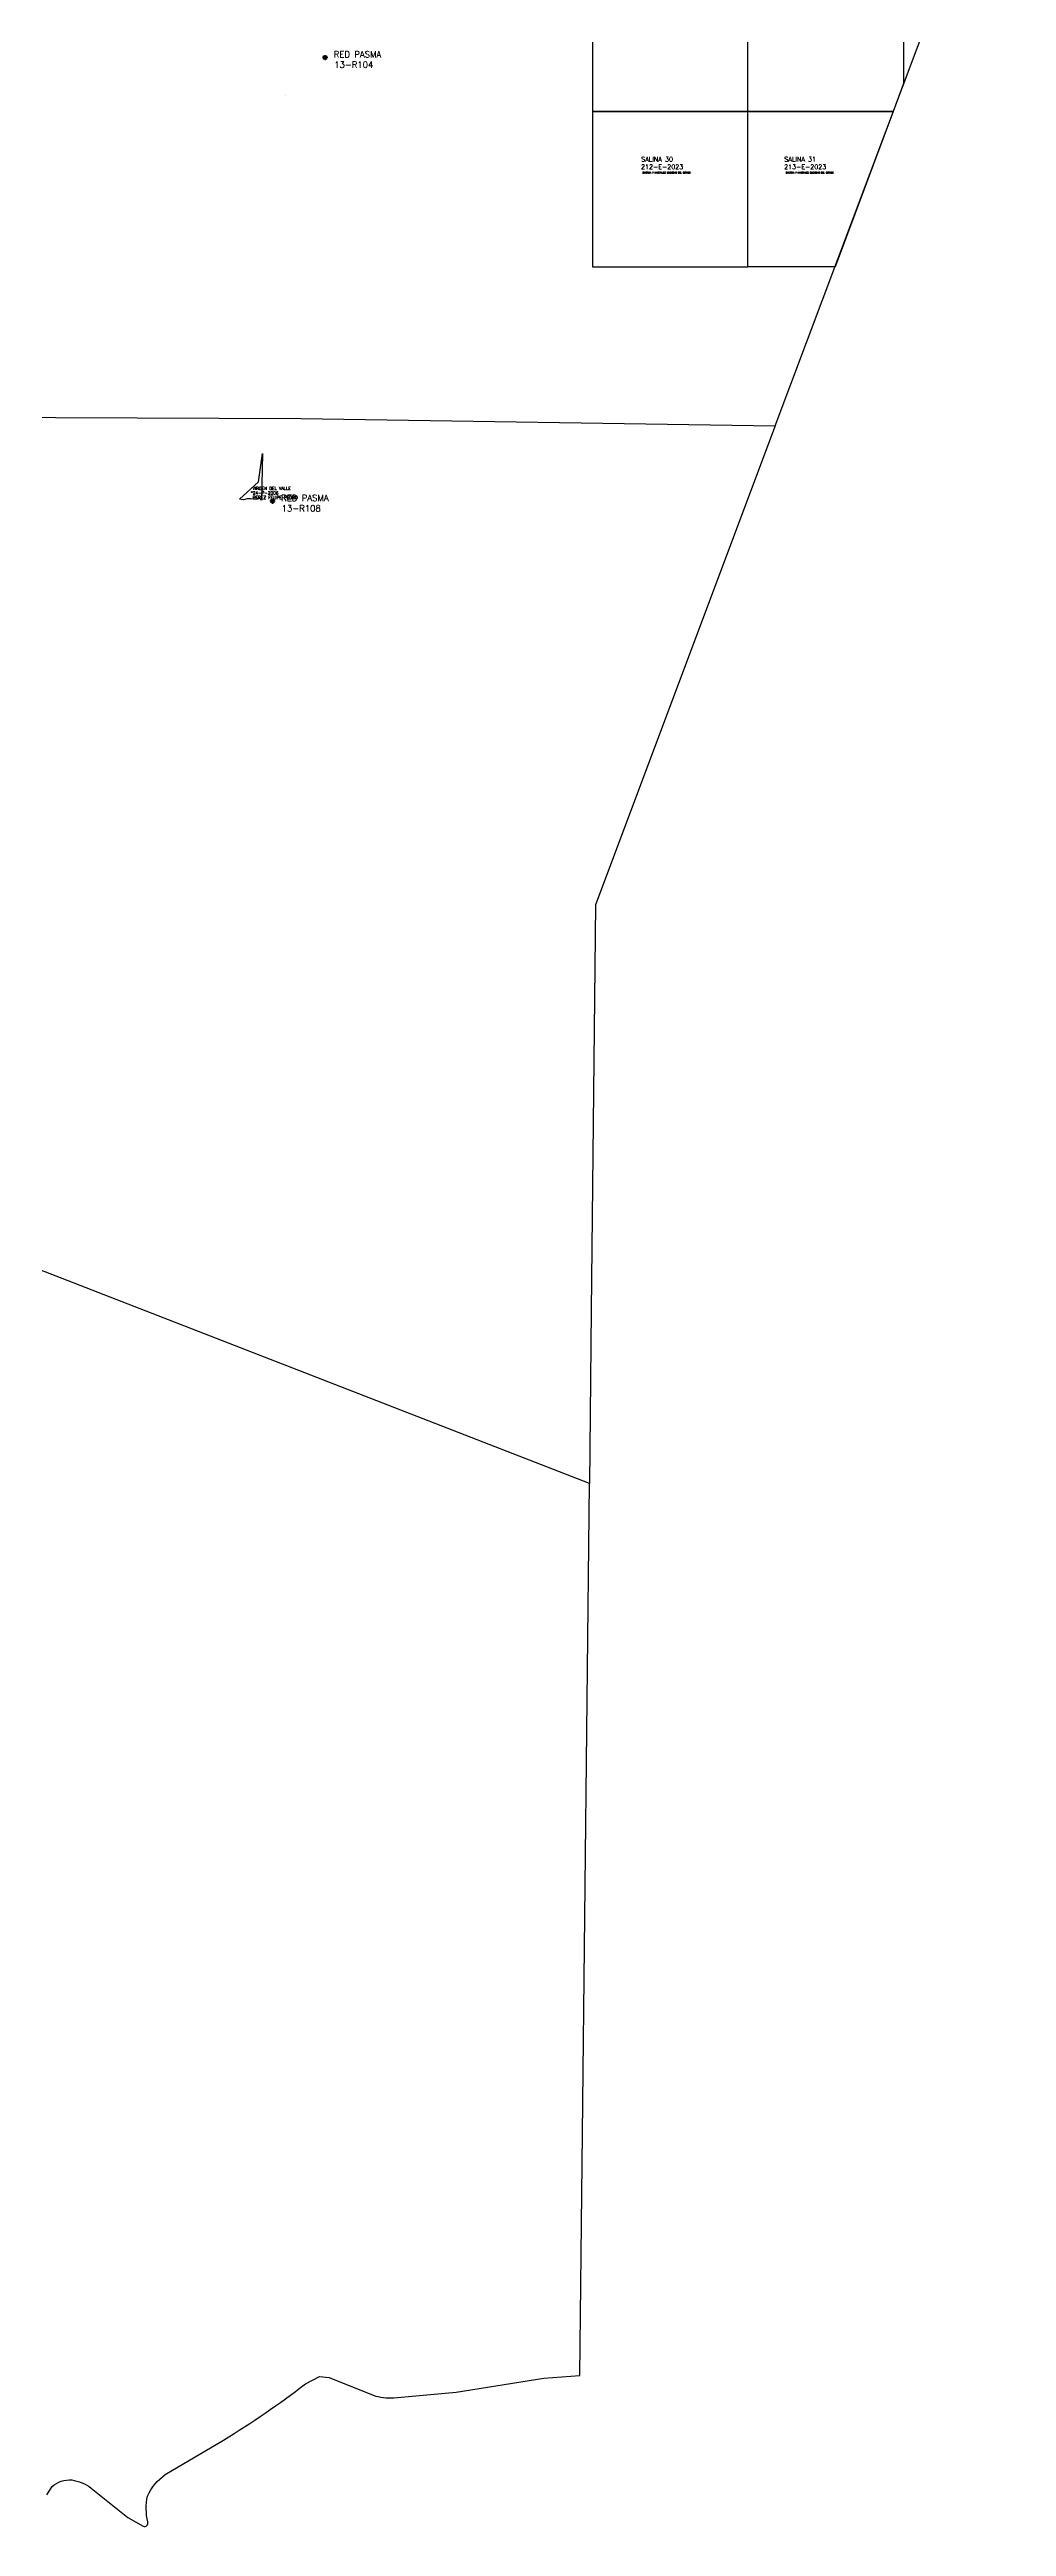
# Model space of a CAD drawing. Header units: metres. Extents: x -4406421 to 6012633, y 6449185 to 13337258.
# Drawn here: x 3486845 to 3548420, y 6462985 to 6622378 of the extents above; entities that cross this region are included whole.
import ezdxf

# ---------------------------------------------------------------- set-up
doc = ezdxf.new("R2010")
doc.units = ezdxf.units.M
doc.header["$LTSCALE"] = 20
doc.header["$MEASUREMENT"] = 0
doc.header["$PDMODE"] = 66
doc.header["$PDSIZE"] = 1
doc.linetypes.add('ACAD_ISO14W100', pattern=[25.5, 12, -3, 0.5, -3, 0.5, -3, 0.5, -3])
for name, color, linetype in [('CATEOS', 7, 'CONTINUOUS'), ('LIMDEP', 9, 'CONTINUOUS'), ('MANIFEST', 1, 'CONTINUOUS'), ('P.A.S.M.A puntos', 241, 'CONTINUOUS')]:
    doc.layers.add(name, color=color, linetype=linetype)
doc.layers.add('TITULARES', color=7, linetype='CONTINUOUS', true_color=0x04fbc6)
doc.styles.add('ROMANS', font='romans.shx', dxfattribs={"oblique": 1.17516e-08, "height": 3})

msp = doc.modelspace()

# ---------------------------------------------------------------- linework, layer by layer
at = {"layer": 'CATEOS', "ltscale": 100}
for points in [[(3521786, 6628398), (3521786, 6618398), (3531786, 6618398), (3531786, 6628398)], [(3531786, 6628398), (3541786, 6628398), (3541786, 6620186), (3541122, 6618398), (3531786, 6618398)], [(3521786, 6618398), (3521786, 6608398), (3531786, 6608398), (3531786, 6618398)], [(3531786, 6618398), (3541122, 6618398), (3537389, 6608398), (3531786, 6608398)]]:
    msp.add_lwpolyline(points, close=True, dxfattribs=at)
at = {"layer": 'LIMDEP', "linetype": 'Continuous'}
msp.add_lwpolyline([(3548420, 6640507), (3500225, 6638109), (3477691, 6623331), (3464327, 6625013), (3464532, 6623761, -0.1560984), (3464334, 6622851), (3463589, 6621641), (3462895, 6619887, 0.0318387), (3460805, 6616731), (3459760, 6614088), (3459704, 6613623, 0.1477239), (3460041, 6610841, 0.0532981), (3463200, 6606551, -0.0433621), (3465078, 6603420), (3465495, 6602058), (3466166, 6598789), (3503020, 6598632), (3533543, 6598159), (3537573, 6608888), (3544813, 6628183)], format="xyb", close=True, dxfattribs=at)
msp.add_lwpolyline([(3466166, 6598789), (3503020, 6598632), (3533543, 6598159), (3521971, 6567335), (3521698, 6541226), (3521580, 6530094), (3474722, 6548313), (3470629, 6549921), (3460030, 6550008), (3459207, 6555704), (3455822, 6560136), (3454133, 6560162), (3453193, 6572221), (3460671, 6577573), (3462672, 6587569), (3468814, 6593786)], close=True, dxfattribs=at)
msp.add_lwpolyline([(3486665, 6465012), (3487014, 6465555, -0.188666), (3488271, 6465989, -0.1032763), (3489529, 6465459), (3491885, 6463565), (3492878, 6463000, 0.6401203), (3493161, 6463277, -0.1046506), (3493150, 6464940, -0.1301456), (3494284, 6466327), (3498037, 6468546, 0.0268212), (3503306, 6472161), (3504223, 6472637), (3504848, 6472570), (3507676, 6471427, 0.0921679), (3508990, 6471259), (3513011, 6471632), (3518650, 6472532), (3520969, 6472694), (3521133, 6488273), (3521580, 6530094), (3474722, 6548313)], format="xyb", dxfattribs=at)
at = {"layer": 'LIMDEP', "linetype": 'ACAD_ISO14W100', "ltscale": 100}
msp.add_point((3502016, 6619407), dxfattribs=at)
at = {"layer": 'MANIFEST', "ltscale": 100}
msp.add_lwpolyline([(3499064, 6593448), (3500300, 6594551), (3500542, 6596374), (3500482, 6593376), (3500405, 6593483), (3500246, 6593480), (3500171, 6593445), (3499952, 6593449), (3499774, 6593456), (3499562, 6593460), (3499329, 6593406)], close=True, dxfattribs=at)
msp.add_circle((3499870, 6593901), 30, dxfattribs=at)
at = {"layer": 'P.A.S.M.A puntos', "ltscale": 100}
for p, q in [((3504743, 6621857), (3504406, 6621857)), ((3504743, 6621857), (3504406, 6621857)), ((3504574, 6622026), (3504574, 6621689)), ((3504574, 6622026), (3504574, 6621689)), ((3501360, 6593310), (3501022, 6593310)), ((3501360, 6593310), (3501022, 6593310)), ((3501191, 6593479), (3501191, 6593142)), ((3501191, 6593479), (3501191, 6593142))]:
    msp.add_line(p, q, dxfattribs=at)
for points in [[(3504481, 6621963), (3504667, 6621963), (3504667, 6621751), (3504481, 6621751)], [(3504481, 6621963), (3504667, 6621963), (3504667, 6621751), (3504481, 6621751)], [(3501098, 6593417), (3501284, 6593417), (3501284, 6593204), (3501098, 6593204)], [(3501098, 6593417), (3501284, 6593417), (3501284, 6593204), (3501098, 6593204)]]:
    msp.add_lwpolyline(points, close=True, dxfattribs=at)
for centre in [(3504574, 6621857), (3504574, 6621857), (3501191, 6593310), (3501191, 6593310)]:
    msp.add_circle(centre, 60, dxfattribs=at)

# ---------------------------------------------------------------- texts
at = {"layer": 'CATEOS', "linetype": 'Continuous', "style": 'ROMANS', "oblique": 0}
for s, p in [('212-E-2023', (3524907, 6614677)), ('SALINA 30', (3524920, 6615168)), ('213-E-2023', (3534111, 6614677)), ('SALINA 31', (3534124, 6615168))]:
    msp.add_text(s, height=300, dxfattribs=at).set_placement(p)
at = {"layer": 'MANIFEST', "linetype": 'Continuous', "style": 'ROMANS', "oblique": 0}
for s, p in [('VIRGEN DEL VALLE', (3499910, 6594036)), ('24-P-2006', (3499923, 6593743))]:
    msp.add_text(s, height=200, dxfattribs=at).set_placement(p)
at = {"layer": 'P.A.S.M.A puntos', "linetype": 'Continuous', "style": 'ROMANS', "oblique": 0}
for s, p in [('RED PASMA', (3505136, 6621871)), ('RED PASMA', (3505136, 6621871)), ('13-R104', (3505162, 6621204)), ('13-R104', (3505162, 6621204)), ('RED PASMA', (3501753, 6593324)), ('RED PASMA', (3501753, 6593324)), ('13-R108', (3501779, 6592658)), ('13-R108', (3501779, 6592658))]:
    msp.add_text(s, height=400, dxfattribs=at).set_placement(p)
at = {"layer": 'TITULARES', "color": 5, "linetype": 'Continuous', "style": 'ROMANS', "oblique": 0}
for p in [(3525015, 6614399), (3534219, 6614399)]:
    msp.add_text('ENERGIA Y MINERALES SOCIEDAD DEL ESTADO', height=100, dxfattribs=at).set_placement(p)
at = {"layer": 'TITULARES', "color": 160, "linetype": 'Continuous', "style": 'ROMANS'}
msp.add_text('PEREZ FELIPE PEDRO', height=200, dxfattribs=at).set_placement((3499923, 6593452))

doc.saveas('drawing.dxf')
